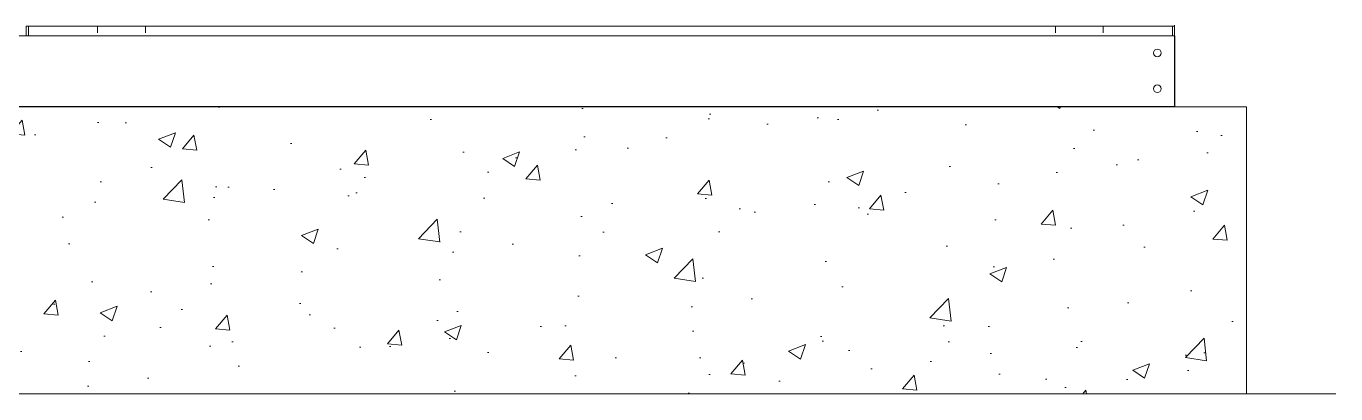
# Model space of a CAD drawing. Header units: millimetres. Extents: x -17070 to 42971, y -291348 to 40590.
# Drawn here: x -4110 to -1376, y -284437 to -283669 of the extents above; entities that cross this region are included whole.
import ezdxf

# ---------------------------------------------------------------- set-up
doc = ezdxf.new("R2010")
doc.units = ezdxf.units.MM
doc.layers.add('냉각탑_기초', color=23, linetype='Continuous')

msp = doc.modelspace()

# ---------------------------------------------------------------- hatches: boundary and pattern name
at = {"layer": '냉각탑_기초', "lineweight": 20, "ltscale": 30}
h = msp.add_hatch(dxfattribs=at)
h.set_pattern_fill('AR-CONC', color=256, scale=50, style=0)
h.set_pattern_definition([(50, (-14510.2, -300378.22), (358.63, -31.376), [37.5, -412.5]), (355, (-14510.2, -300378.22), (-69.3757, 376.096), [30, -330]), (100.4514, (-14480.3, -300380.84), (289.2547, 344.72), [31.87, -350.571]), (46.1842, (-14510.2, -300278.22), (533.6205, -82.7595), [56.25, -618.75]), (96.6356, (-14465.73, -300285.1), (467.331, 487.059), [47.805, -525.856]), (351.1842, (-14510.2, -300278.2), (467.331, 487.06), [45, -495]), (21, (-14460.2, -300303.22), (298.4535, -201.3094), [37.5, -412.5]), (326, (-14460.2, -300303.22), (121.6577, 362.575), [30, -330]), (71.4514, (-14435.33, -300320), (420.1113, 161.265), [31.87, -350.571]), (37.5, (-14510.2, -300378.22), (6.0799, 166.4469), [0, -326, 0, -335, 0, -331.25]), (7.5, (-14510.2, -300378.22), (131.5348, 197.2059), [0, -191, 0, -318.5, 0, -126.25]), (327.5, (-14621.7, -300378.22), (266.9112, -11.2774), [0, -125, 0, -390, 0, -517.5]), (317.5, (-14671.7, -300378.22), (291.593, 50.0525), [0, -162.5, 0, -259, 0, -367.5])])
h.paths.add_polyline_path([(-1562.2, -283836.9), (-7258.1, -283836.9), (-7258.1, -284436.9), (-1562.2, -284436.9)])

# ---------------------------------------------------------------- linework, layer by layer
at = {"color": 7, "lineweight": 20, "ltscale": 0.34}
for p, q in [((-4110.2, -283668.6), (-4110.2, -283682.2)), ((-3961.2, -283682.2), (-3961.2, -283668.6)), ((-3861.2, -283668.6), (-3861.2, -283682.2)), ((-1961.2, -283682.2), (-1961.2, -283668.6)), ((-1861.2, -283668.6), (-1861.2, -283682.2)), ((-1712.2, -283682.2), (-1712.2, -283668.6))]:
    msp.add_line(p, q, dxfattribs=at)
at = {"color": 7, "lineweight": 20}
for p, q in [((-3961.2, -283668.6), (-4110.2, -283668.6)), ((-1716.9, -283668.6), (-4105.5, -283668.6)), ((-1961.2, -283668.6), (-3861.2, -283668.6)), ((-1712.2, -283668.6), (-1861.2, -283668.6)), ((-1712.2, -283688.6), (-4110.2, -283688.6)), ((-4105.5, -283688.6), (-1716.9, -283688.6))]:
    msp.add_line(p, q, dxfattribs=at)
at = {"color": 7, "lineweight": 20, "ltscale": 0.3825}
for p, q in [((-4105.5, -283668.6), (-4105.5, -283683.9)), ((-1716.9, -283683.9), (-1716.9, -283668.6))]:
    msp.add_line(p, q, dxfattribs=at)
at = {"color": 7, "lineweight": 20, "ltscale": 0.39}
msp.add_line((-1712.2, -283666.6), (-1712.2, -283682.2), dxfattribs=at)
at = {"lineweight": 20}
msp.add_line((-1712.2, -283688.6), (-6612.2, -283688.6), dxfattribs=at)
at = {"color": 7, "lineweight": 20, "ltscale": 0.16}
for p, q in [((-4110.2, -283688.6), (-4110.2, -283682.2)), ((-1712.2, -283682.2), (-1712.2, -283688.6))]:
    msp.add_line(p, q, dxfattribs=at)
at = {"color": 7, "lineweight": 20, "ltscale": 0.1175}
for p, q in [((-4105.5, -283688.6), (-4105.5, -283683.9)), ((-1716.9, -283688.6), (-1716.9, -283683.9))]:
    msp.add_line(p, q, dxfattribs=at)
at = {"color": 7, "lineweight": 20, "ltscale": 0.000478323}
msp.add_line((-4100.7, -283688.6), (-4100.6, -283688.6), dxfattribs=at)
at = {"color": 7, "lineweight": 20, "ltscale": 0.000571071}
msp.add_line((-3999.9, -283688.6), (-3999.9, -283688.6), dxfattribs=at)
at = {"color": 7, "lineweight": 20, "ltscale": 0.000337276}
msp.add_line((-3985.4, -283688.6), (-3985.4, -283688.6), dxfattribs=at)
at = {"color": 7, "lineweight": 20, "ltscale": 0.000669931}
msp.add_line((-3510.3, -283688.6), (-3510.3, -283688.6), dxfattribs=at)
at = {"color": 7, "lineweight": 20, "ltscale": 0.000895851}
msp.add_line((-3500.7, -283688.6), (-3500.6, -283688.6), dxfattribs=at)
at = {"color": 7, "lineweight": 20, "ltscale": 0.000673251}
msp.add_line((-2958.4, -283688.6), (-2958.5, -283688.6), dxfattribs=at)
at = {"color": 7, "lineweight": 20, "ltscale": 0.000571084}
msp.add_line((-2944, -283688.6), (-2944, -283688.6), dxfattribs=at)
at = {"color": 7, "lineweight": 20, "ltscale": 0.000197227}
msp.add_line((-2863.9, -283688.6), (-2863.9, -283688.6), dxfattribs=at)
at = {"color": 7, "lineweight": 20, "ltscale": 0.000670507}
msp.add_line((-2321.7, -283688.6), (-2321.7, -283688.6), dxfattribs=at)
at = {"color": 7, "lineweight": 20, "ltscale": 0.000335273}
msp.add_line((-2312.1, -283688.6), (-2312, -283688.6), dxfattribs=at)
at = {"color": 7, "lineweight": 20, "ltscale": 0.000447819}
msp.add_line((-1721.7, -283688.6), (-1721.7, -283688.6), dxfattribs=at)
at = {"color": 7, "lineweight": 20, "ltscale": 0.00043427}
msp.add_line((-1712.2, -283679), (-1712.2, -283679), dxfattribs=at)
at = {"ltscale": 500}
for p, q in [((-1712.2, -283688.6), (-1712.2, -283836.9)), ((-1712.2, -283836.9), (-7112.2, -283836.9))]:
    msp.add_line(p, q, dxfattribs=at)
at = {"lineweight": 20}
for centre in [(-1748.3, -283724.4), (-1748.3, -283799.4)]:
    msp.add_circle(centre, 8, dxfattribs=at)
at = {"color": 7, "lineweight": 20}
for centre, radius, start, end in [((-4065.5, -283683.9), 4.7, 269.7272, 270), ((-4063.8, -283682.2), 6.4, 269.7738, 270), ((-4001.6, -283682.2), 6.4, 270, 270.2365), ((-2878.4, -283683.9), 4.7, 270, 270.2728), ((-2831.3, -283682.2), 6.4, 269.7738, 270), ((-2769.1, -283682.2), 6.4, 270, 270.2365), ((-1870.8, -283682.2), 6.4, 269.7608, 270), ((-1808.6, -283682.2), 6.4, 270, 270.229), ((-1756.9, -283683.9), 4.7, 270, 270.2728)]:
    msp.add_arc(centre, radius, start, end, dxfattribs=at)
at = {"layer": '냉각탑_기초', "lineweight": 20, "ltscale": 30}
msp.add_line((-7258.1, -284436.9), (-1562.2, -284436.9), dxfattribs=at)
for points in [[(-7262.2, -283836.9), (-7112.2, -283836.9), (-6725.3, -283836.9), (-5732, -283836.9), (-1562.2, -283836.9)], [(-1562.2, -283836.9), (-1562.2, -284436.9), (-1375.7, -284436.9)]]:
    msp.add_lwpolyline(points, dxfattribs=at)

doc.saveas('drawing.dxf')
